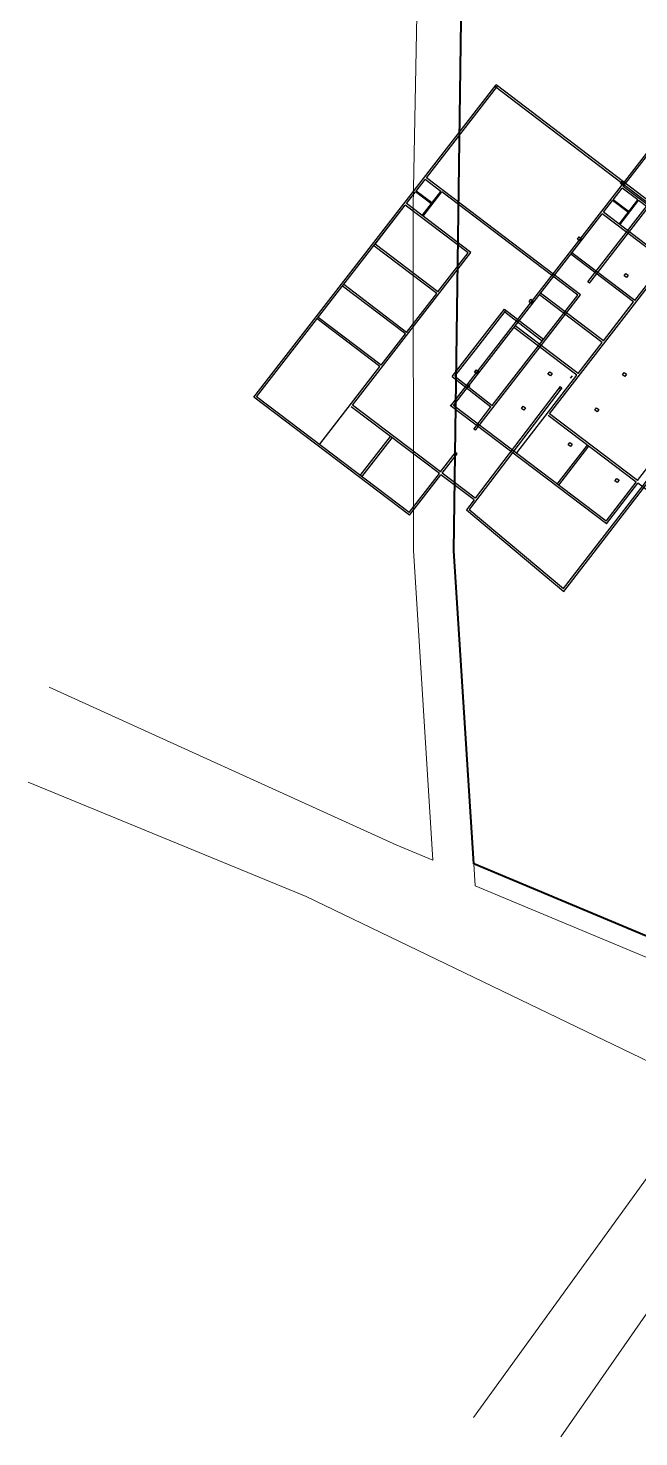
# Model space of a CAD drawing. Header units: metres. Extents: x 141303 to 146299, y 125960 to 127091.
# Drawn here: x 145261.2 to 145323, y 125993.4 to 126136.2 of the extents above; entities that cross this region are included whole.
import ezdxf

# ---------------------------------------------------------------- set-up
doc = ezdxf.new("R2010")
doc.units = ezdxf.units.M
doc.header["$MEASUREMENT"] = 0
doc.linetypes.add('ACAD_ISO04W100', pattern=[30, 24, -3, 0, -3])
for name, color, linetype, lineweight in [('new column', 4, 'Continuous', 25), ('NVMI_ROAD', 253, 'Continuous', 20), ('NVMI_SITEBOUNDARY', 255, 'ACAD_ISO04W100', 40), ('NVMI_WALL', 7, 'Continuous', 30)]:
    doc.layers.add(name, color=color, linetype=linetype, lineweight=lineweight)

msp = doc.modelspace()

# ---------------------------------------------------------------- linework, layer by layer
at = {"layer": 'new column'}
for p, q in [((145321.18916, 126120.50076), (145321.3711, 126120.7393)), ((145321.4277, 126120.31883), (145321.18916, 126120.50076)), ((145321.3711, 126120.7393), (145321.60964, 126120.55736)), ((145321.60964, 126120.55736), (145321.4277, 126120.31883)), ((145316.82564, 126114.82996), (145317.00758, 126115.0685)), ((145317.06418, 126114.64803), (145316.82564, 126114.82996)), ((145317.00758, 126115.0685), (145317.24611, 126114.88656)), ((145317.24611, 126114.88656), (145317.06418, 126114.64803)), ((145321.56412, 126111.13994), (145321.74605, 126111.37847)), ((145321.74605, 126111.37847), (145321.98459, 126111.19654)), ((145321.98459, 126111.19654), (145321.80265, 126110.958)), ((145321.80265, 126110.958), (145321.56412, 126111.13994)), ((145311.93089, 126108.50667), (145312.11283, 126108.74521)), ((145312.16943, 126108.32474), (145311.93089, 126108.50667)), ((145312.11283, 126108.74521), (145312.35136, 126108.56327)), ((145312.35136, 126108.56327), (145312.16943, 126108.32474)), ((145306.40527, 126101.3668), (145306.59295, 126101.60085)), ((145306.63932, 126101.17912), (145306.40527, 126101.3668)), ((145306.59295, 126101.60085), (145306.827, 126101.41317)), ((145306.827, 126101.41317), (145306.63932, 126101.17912)), ((145313.84272, 126101.16775), (145314.02466, 126101.40629)), ((145314.08126, 126100.98582), (145313.84272, 126101.16775)), ((145314.02466, 126101.40629), (145314.26319, 126101.22435)), ((145314.26319, 126101.22435), (145314.08126, 126100.98582)), ((145321.38075, 126101.09279), (145321.56269, 126101.33133)), ((145321.56269, 126101.33133), (145321.80122, 126101.14939)), ((145321.61929, 126100.91086), (145321.38075, 126101.09279)), ((145321.80122, 126101.14939), (145321.61929, 126100.91086)), ((145311.14112, 126097.67829), (145311.32306, 126097.91683)), ((145311.37966, 126097.49636), (145311.14112, 126097.67829)), ((145311.32306, 126097.91683), (145311.5616, 126097.7349)), ((145311.5616, 126097.7349), (145311.37966, 126097.49636)), ((145318.58242, 126097.49843), (145318.76436, 126097.73696)), ((145318.82096, 126097.31649), (145318.58242, 126097.49843)), ((145318.76436, 126097.73696), (145319.00289, 126097.55503)), ((145319.00289, 126097.55503), (145318.82096, 126097.31649)), ((145315.87543, 126093.99549), (145316.05737, 126094.23402)), ((145316.05737, 126094.23402), (145316.2959, 126094.05209)), ((145316.2959, 126094.05209), (145316.11397, 126093.81355)), ((145316.11397, 126093.81355), (145315.87543, 126093.99549)), ((145320.62821, 126090.34724), (145320.81015, 126090.58578)), ((145320.86675, 126090.16531), (145320.62821, 126090.34724)), ((145320.81015, 126090.58578), (145321.04868, 126090.40384)), ((145321.04868, 126090.40384), (145320.86675, 126090.16531))]:
    msp.add_line(p, q, dxfattribs=at)
at = {"layer": 'NVMI_ROAD'}
for p, q in [((145300.66665, 126144.10527), (145300.17821, 126118.27214)), ((145300.17821, 126118.27214), (145300.2207, 126083.31284)), ((145300.2207, 126083.31284), (145302.18268, 126051.84284)), ((145298.53119, 126053.38318), (145263.28378, 126069.42181)), ((145261.15157, 126059.76872), (145289.31504, 126048.17823)), ((145302.18268, 126051.84284), (145298.53119, 126053.38318)), ((145306.31452, 126051.49606), (145306.45656, 126049.26805)), ((145289.31504, 126048.17823), (145330.22351, 126028.44482)), ((145330.22351, 126028.44482), (145306.29526, 125995.31953)), ((145315.12928, 125993.36824), (145337.32521, 126025.28555))]:
    msp.add_line(p, q, dxfattribs=at)
at = {"layer": 'NVMI_ROAD', "linetype": 'ByBlock'}
msp.add_line((145355.91431, 126028.54395), (145306.45656, 126049.26805), dxfattribs=at)
at = {"layer": 'NVMI_SITEBOUNDARY', "linetype": 'ByBlock'}
for p, q in [((145304.29044, 126083.24564), (145305.52246, 126173.25927)), ((145306.31452, 126051.49606), (145304.29044, 126083.24564)), ((145356.68725, 126030.38855), (145306.31452, 126051.49606))]:
    msp.add_line(p, q, dxfattribs=at)
at = {"layer": 'NVMI_WALL'}
for p, q in [((145284.02951, 126098.81038), (145308.57678, 126130.49648)), ((145301.52132, 126121.06259), (145308.73583, 126130.37522)), ((145324.20171, 126118.33241), (145308.45552, 126130.33743)), ((145324.32297, 126118.49146), (145308.57678, 126130.49648)), ((145303.98626, 126097.9419), (145328.53352, 126129.628)), ((145321.47806, 126120.1941), (145328.69257, 126129.50674)), ((145301.36199, 126121.18349), (145301.36039, 126121.1847)), ((145318.05456, 126110.40007), (145327.23397, 126122.24902)), ((145300.48015, 126119.71862), (145301.39883, 126120.90447)), ((145300.48015, 126119.71862), (145301.39883, 126120.90447)), ((145302.99215, 126119.69545), (145301.39883, 126120.90447)), ((145302.99215, 126119.69545), (145301.39883, 126120.90447)), ((145317.13588, 126109.21421), (145301.52132, 126121.06259)), ((145320.43689, 126118.85014), (145321.35557, 126120.03599)), ((145320.43689, 126118.85014), (145321.35557, 126120.03599)), ((145321.31873, 126120.31501), (145321.31713, 126120.31622)), ((145322.94889, 126118.82697), (145321.35557, 126120.03599)), ((145322.94889, 126118.82697), (145321.35557, 126120.03599)), ((145337.09262, 126108.34573), (145321.47806, 126120.1941)), ((145299.50022, 126118.45371), (145300.4189, 126119.63956)), ((145299.50022, 126118.45371), (145300.4189, 126119.63956)), ((145306.03284, 126113.49674), (145299.50022, 126118.45371)), ((145302.09189, 126118.37009), (145300.4189, 126119.63956)), ((145302.15313, 126118.44915), (145300.48015, 126119.71862)), ((145301.09354, 126117.24469), (145302.99215, 126119.69545)), ((145301.17321, 126117.18424), (145303.07182, 126119.635)), ((145316.85406, 126109.177), (145303.07182, 126119.635)), ((145317.89523, 126110.52097), (145324.16392, 126118.61272)), ((145319.45696, 126117.58523), (145320.37564, 126118.77108)), ((145319.45696, 126117.58523), (145320.37564, 126118.77108)), ((145322.04863, 126117.50161), (145320.37564, 126118.77108)), ((145322.10988, 126117.58067), (145320.43689, 126118.85014)), ((145321.05028, 126116.37621), (145322.94889, 126118.82697)), ((145321.12995, 126116.31576), (145323.02856, 126118.76652)), ((145336.8108, 126108.30852), (145323.02856, 126118.76652)), ((145284.31134, 126098.8476), (145299.37773, 126118.29559)), ((145296.31545, 126114.34275), (145299.37773, 126118.29559)), ((145305.75102, 126113.45952), (145299.37773, 126118.29559)), ((145304.26808, 126097.97911), (145319.33447, 126117.42711)), ((145316.27219, 126113.47427), (145319.33447, 126117.42711)), ((145325.70776, 126112.59104), (145319.33447, 126117.42711)), ((145325.98958, 126112.62825), (145319.45696, 126117.58523)), ((145302.56625, 126109.34856), (145296.19296, 126114.18464)), ((145302.68874, 126109.50668), (145296.31545, 126114.34275)), ((145294.02873, 126098.00158), (145306.03284, 126113.49674)), ((145302.68874, 126109.50668), (145305.75102, 126113.45952)), ((145313.98547, 126097.1331), (145325.98958, 126112.62825)), ((145322.52299, 126108.48008), (145316.1497, 126113.31615)), ((145322.64548, 126108.6382), (145316.27219, 126113.47427)), ((145322.64548, 126108.6382), (145325.70776, 126112.59104)), ((145299.38149, 126105.23761), (145293.0082, 126110.07368)), ((145299.50398, 126105.39572), (145293.13069, 126110.23179)), ((145318.05456, 126110.40007), (145317.89523, 126110.52097)), ((145299.50398, 126105.39572), (145302.56625, 126109.34856)), ((145306.47917, 126095.45831), (145317.13588, 126109.21421)), ((145308.18556, 126097.98754), (145316.85406, 126109.177)), ((145319.33823, 126104.36912), (145312.96494, 126109.20519)), ((145319.46072, 126104.52724), (145313.08743, 126109.36331)), ((145319.46072, 126104.52724), (145322.52299, 126108.48008)), ((145296.93167, 126102.07533), (145290.55838, 126106.9114)), ((145306.69962, 126104.23373), (145309.42957, 126107.7576)), ((145306.85773, 126104.11124), (145309.58728, 126107.6346)), ((145309.42957, 126107.7576), (145313.40709, 126104.65571)), ((145309.46856, 126107.47356), (145313.2841, 126104.498)), ((145296.80918, 126101.91722), (145290.43589, 126106.75329)), ((145316.76592, 126101.04873), (145310.39263, 126105.8848)), ((145316.88841, 126101.20685), (145310.51512, 126106.04292)), ((145296.93167, 126102.07533), (145299.38149, 126105.23761)), ((145304.12575, 126100.91132), (145306.69962, 126104.23373)), ((145304.40803, 126100.94912), (145306.85773, 126104.11124)), ((145316.88841, 126101.20685), (145319.33823, 126104.36912)), ((145290.71038, 126094.04477), (145296.80918, 126101.91722)), ((145296.47855, 126101.16386), (145296.44664, 126101.18807)), ((145311.58513, 126101.96785), (145311.54544, 126101.99796)), ((145311.58513, 126101.96785), (145311.54544, 126101.99796)), ((145311.70603, 126102.12717), (145311.66793, 126102.15607)), ((145311.70603, 126102.12717), (145311.66793, 126102.15607)), ((145295.55986, 126099.97801), (145295.53992, 126099.99314)), ((145304.12575, 126100.91132), (145308.06308, 126097.82943)), ((145304.40203, 126100.94904), (145308.19213, 126097.9824)), ((145305.67288, 126099.96924), (145305.79536, 126100.12735)), ((145305.83098, 126099.84676), (145305.95347, 126100.00487)), ((145315.24722, 126099.7842), (145305.84806, 126087.41469)), ((145315.08893, 126099.90646), (145306.46873, 126088.56208)), ((145310.66712, 126093.17629), (145316.76592, 126101.04873)), ((145314.96668, 126099.74817), (145315.12621, 126099.62496)), ((145315.08893, 126099.90646), (145315.24722, 126099.7842)), ((145316.12735, 126100.73409), (145316.31057, 126100.97056)), ((145316.43529, 126100.29538), (145316.40338, 126100.31959)), ((145299.80341, 126086.84111), (145284.02951, 126098.81038)), ((145299.76657, 126087.12013), (145284.31134, 126098.8476)), ((145315.5166, 126099.10952), (145315.49666, 126099.12465)), ((145302.82884, 126091.07297), (145293.90624, 126097.84347)), ((145302.95133, 126091.23108), (145294.02873, 126098.00158)), ((145319.76015, 126085.97263), (145303.92819, 126097.98597)), ((145304.10875, 126098.10002), (145304.04908, 126098.14529)), ((145319.72331, 126086.25164), (145304.26808, 126097.97911)), ((145306.31983, 126095.57921), (145308.06308, 126097.82943)), ((145322.78558, 126090.20449), (145313.86298, 126096.97499)), ((145322.90808, 126090.3626), (145313.98547, 126097.1331)), ((145306.47917, 126095.45831), (145306.31983, 126095.57921)), ((145294.81522, 126090.87722), (145297.8775, 126094.83007)), ((145294.97455, 126090.75632), (145298.03683, 126094.70916)), ((145302.95133, 126091.23108), (145304.48247, 126093.20751)), ((145303.11067, 126091.11018), (145304.6418, 126093.0866)), ((145304.6418, 126093.0866), (145304.48247, 126093.20751)), ((145314.77196, 126090.00874), (145317.83424, 126093.96158)), ((145314.9313, 126089.88784), (145317.99357, 126093.84068)), ((145315.40397, 126079.40834), (145325.20259, 126092.09529)), ((145315.43505, 126079.12138), (145325.36088, 126091.97304)), ((145322.90808, 126090.3626), (145324.43921, 126092.33902)), ((145299.76657, 126087.12013), (145302.82884, 126091.07297)), ((145299.80341, 126086.84111), (145302.98817, 126090.95207)), ((145306.34773, 126088.40283), (145302.98817, 126090.95207)), ((145306.46873, 126088.56208), (145303.11067, 126091.11018)), ((145319.72331, 126086.25164), (145322.78558, 126090.20449)), ((145319.76015, 126085.97263), (145322.94492, 126090.08359)), ((145326.30447, 126087.53435), (145322.94492, 126090.08359)), ((145306.34773, 126088.40283), (145305.58849, 126087.40366)), ((145305.58849, 126087.40366), (145305.57344, 126087.38385)), ((145305.57344, 126087.38385), (145315.43505, 126079.12138)), ((145305.84806, 126087.41469), (145315.40397, 126079.40834))]:
    msp.add_line(p, q, dxfattribs=at)

doc.saveas('drawing.dxf')
